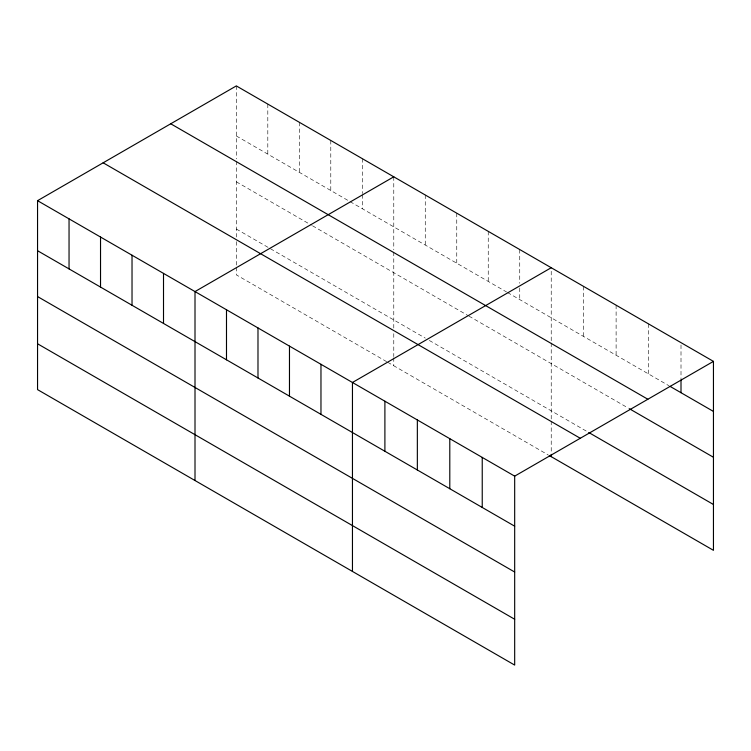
<?xml version="1.0" encoding="UTF-8"?>
<svg xmlns="http://www.w3.org/2000/svg" width="751" height="751" viewBox="0 0 751 751"><rect width="100%" height="100%" fill="white"/><g stroke="black" fill="none" stroke-linecap="round" stroke-linejoin="round"><path stroke-width="0.56" stroke-dasharray="3.75 2.82" d="M551.225 340.691L551.225 267.722M236.321 135.969L349.074 201.061M350.088 201.653L506.531 291.97M507.545 292.552L668.841 385.676M236.321 181.798L311.487 225.197M312.51 225.788L467.929 315.514M468.943 316.105L628.287 408.093M236.321 229.027L425.263 338.11M429.328 340.456L587.723 431.909M386.662 361.663L236.321 274.857L236.321 266.84M387.676 362.245L548.183 454.909M681.007 344.981L681.007 378.729M648.564 323.916L648.564 373.97M616.111 305.188L616.111 355.242M583.668 286.45L583.668 336.504M551.225 342.982L551.225 419.997M551.225 421.142L551.225 453.228M519.739 249.539L519.739 283.296M519.739 287.952L519.739 299.593M488.244 231.364L488.244 281.409M456.758 213.181L456.758 263.235M425.263 194.997L425.263 245.051M393.777 176.814L393.777 249.792M393.777 252.083L393.777 329.098M393.777 333.679L393.777 356.594M393.777 357.739L393.777 365.765M362.282 158.639L362.282 193.561M362.282 194.725L362.282 208.694M330.787 140.456L330.787 190.51M299.302 122.272L299.302 172.326M267.807 104.098L267.807 154.143M236.321 85.914L236.321 158.883M236.321 161.174L236.321 237.044M236.321 241.625L236.321 265.694"/><path stroke-width="1.13" d="M37.55 200.677L514.679 476.143L514.679 665.086L37.55 389.619L37.55 200.677L236.321 85.914L713.45 361.381L713.45 550.323L549.197 455.491M393.777 176.814L195.007 291.576L195.007 480.527M551.225 267.722L352.454 382.484L352.454 571.427M514.679 476.143L713.45 361.381M669.854 386.267L713.45 411.435M170.73 123.784L647.86 399.25M629.3 408.685L713.45 457.265M588.737 432.492L713.45 504.494M103.14 162.798L580.27 438.274M37.55 250.721L514.679 526.188M37.55 296.561L514.679 572.027M37.55 343.78L514.679 619.256M681.007 379.893L681.007 392.698M551.225 454.374L551.225 456.664M482.236 457.406L482.236 507.46M449.793 438.678L449.793 488.732M417.349 419.95L417.349 469.995M384.897 401.212L384.897 451.267M320.968 364.301L320.968 414.355M289.473 346.117L289.473 396.171M257.987 327.943L257.987 377.988M226.492 309.759L226.492 359.813M163.511 273.392L163.511 323.446M132.026 255.218L132.026 305.263M100.531 237.034L100.531 287.089M69.045 218.851L69.045 268.905"/></g></svg>
